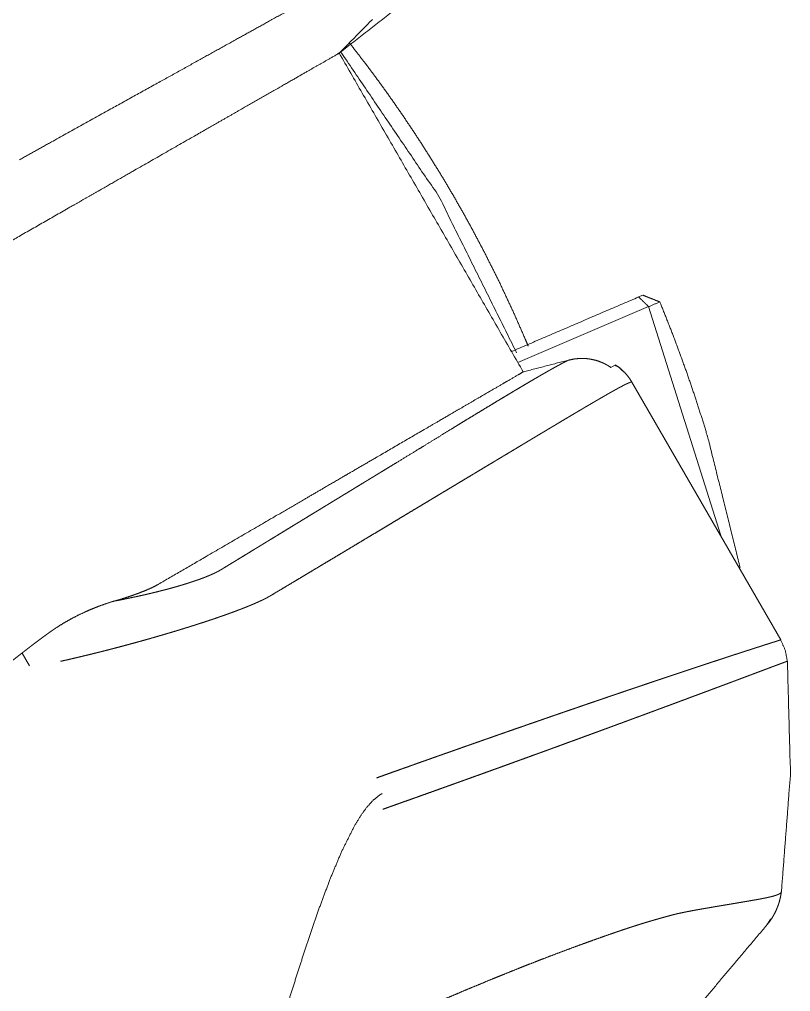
# Paper-space layout 'A3_1' of a CAD drawing. Header units: millimetres. Extents: x 0 to 420, y 0 to 297.
# Drawn here: x 199.53 to 206.76, y 266.05 to 275.17 of the extents above; entities that cross this region are included whole.
import ezdxf

# ---------------------------------------------------------------- set-up
doc = ezdxf.new("R2010")
doc.units = ezdxf.units.MM
doc.layers.add('170', color=7, linetype='Continuous', true_color=0xffffff)

psp = doc.layouts.new('A3_1')

# ---------------------------------------------------------------- linework, layer by layer
at = {"layer": '170', "color": 155, "linetype": 'Continuous', "lineweight": 13}
for p, q in [((205.3334, 272.5672), (205.373, 272.5839)), ((205.4271, 272.4775), (204.2012, 271.9516)), ((206.104, 270.3297), (205.4272, 272.4771)), ((204.1366, 272.0636), (204.1412, 272.0558)), ((204.1412, 272.0557), (204.1412, 272.0556)), ((205.073, 271.9068), (205.1149, 271.931)), ((206.6652, 269.3522), (205.2708, 271.7675)), ((199.5529, 269.2289), (199.6216, 269.1098))]:
    psp.add_line(p, q, dxfattribs=at)
for points, knots in [([(199.5282, 273.8537), (199.8296, 274.0214), (200.3694, 274.3215), (200.8342, 274.5795), (201.2332, 274.8008), (201.5738, 274.9896), (201.8629, 275.15), (202.2136, 275.345), (202.3995, 275.4489), (202.5518, 275.5347), (202.6744, 275.6045), (202.7256, 275.6341), (202.7707, 275.6604), (202.8099, 275.6837), (202.8437, 275.7042), (202.896, 275.7373), (202.93, 275.761), (202.9477, 275.7766), (202.9512, 275.7852)], [0, 0, 0.087696, 0.244725, 0.379894, 0.495877, 0.594886, 0.678947, 0.780975, 0.8351, 0.87955, 0.915418, 0.930459, 0.943728, 0.955336, 0.965374, 0.981114, 0.991641, 0.997639, 1, 1]), ([(202.6219, 274.9504), (202.7821, 274.7429), (202.8717, 274.6228), (202.9597, 274.5016), (203.0463, 274.3794), (203.1313, 274.2562), (203.2966, 274.0068), (203.4557, 273.7535), (203.533, 273.6254), (203.6087, 273.4962), (203.6829, 273.3661), (203.7555, 273.235), (203.8958, 272.9703), (204.0296, 272.7022), (204.1567, 272.4309), (204.277, 272.1569), (204.2982, 272.1067)], [0, 0, 0.0792, 0.124438, 0.169682, 0.214908, 0.260109, 0.350474, 0.440825, 0.486022, 0.531231, 0.576473, 0.621731, 0.712211, 0.802699, 0.893167, 0.983555, 1, 1]), ([(199.0903, 272.887), (199.5246, 273.1356), (200.014, 273.4157), (200.1941, 273.5188), (200.2809, 273.5685), (200.6078, 273.7555), (201.1688, 274.0767), (201.2912, 274.1467), (201.4068, 274.2129), (201.6185, 274.334), (201.9695, 274.5349), (202.1113, 274.6161), (202.2321, 274.6852), (202.4149, 274.7899), (202.5259, 274.8534)], [0, 0, 0.12643, 0.268862, 0.321293, 0.34657, 0.441696, 0.605005, 0.640617, 0.674267, 0.735891, 0.838062, 0.87933, 0.914491, 0.967702, 1, 1]), ([(204.1893, 272.0447), (203.4604, 273.5091), (202.5421, 274.8633)], [0, 0, 0.499925, 1, 1]), ([(205.4264, 272.4769), (205.4148, 272.4881), (205.3915, 272.5107), (205.3683, 272.5333), (205.3567, 272.5446), (205.3334, 272.5672)], [0, 0, 0.125001, 0.374999, 0.625001, 0.749998, 1, 1]), ([(205.5321, 272.5209), (205.4923, 272.5366), (205.4128, 272.5681), (205.373, 272.5839)], [0, 0, 0.249967, 0.749989, 1, 1]), ([(205.5323, 272.521), (205.657, 272.2062), (205.7738, 271.8886), (205.8292, 271.7287), (205.8826, 271.5681), (205.934, 271.4068), (205.9833, 271.2451), (206.2846, 270.031)], [0, 0, 0.12998, 0.259904, 0.324883, 0.389873, 0.454855, 0.519749, 1, 1]), ([(204.6813, 271.9763), (204.7317, 271.9864), (204.7825, 271.9911), (204.8081, 271.9914), (204.8338, 271.9903), (204.8594, 271.9879), (204.8849, 271.9841), (204.9346, 271.9725), (204.9829, 271.9557), (205.0066, 271.9452), (205.0296, 271.9335), (205.0519, 271.9205), (205.0736, 271.9065)], [0, 0, 0.125071, 0.249335, 0.311634, 0.374235, 0.437012, 0.499593, 0.623884, 0.74852, 0.811372, 0.87427, 0.937083, 1, 1]), ([(201.4248, 270.0141), (201.4416, 270.0243), (201.475, 270.0448), (201.4917, 270.0549), (201.5082, 270.065), (201.5412, 270.0852), (201.5576, 270.0952), (201.5903, 270.1151), (201.6065, 270.125), (201.6388, 270.1448), (201.6708, 270.1643), (201.7027, 270.1838), (201.7343, 270.2031), (201.75, 270.2127), (201.7813, 270.2318), (201.7968, 270.2413), (201.8278, 270.2602), (201.8585, 270.2789), (201.8738, 270.2883), (201.9041, 270.3068), (201.9343, 270.3252), (201.9643, 270.3435), (201.9792, 270.3526), (202.0088, 270.3707), (202.0382, 270.3887), (202.0528, 270.3976), (202.0819, 270.4154), (202.1108, 270.433), (202.1252, 270.4418), (202.1538, 270.4592), (202.168, 270.4679), (202.1962, 270.4851), (202.2103, 270.4937), (202.2382, 270.5108), (202.266, 270.5277), (202.2935, 270.5445), (202.3072, 270.5529), (202.3209, 270.5613), (202.348, 270.5778), (202.375, 270.5943), (202.4017, 270.6106), (202.415, 270.6187), (202.4283, 270.6268), (202.4415, 270.6348), (202.4677, 270.6509), (202.4808, 270.6588), (202.5068, 270.6747), (202.5197, 270.6826), (202.5453, 270.6982), (202.5581, 270.706), (202.5835, 270.7215), (202.5961, 270.7292), (202.6212, 270.7445), (202.6337, 270.7521), (202.6585, 270.7673), (202.6709, 270.7748), (202.6832, 270.7823), (202.7076, 270.7972), (202.7319, 270.812), (202.756, 270.8267), (202.7799, 270.8412), (202.7917, 270.8485), (202.8036, 270.8557), (202.8271, 270.87), (202.8504, 270.8842), (202.862, 270.8913), (202.8736, 270.8983), (202.8966, 270.9123), (202.908, 270.9193), (202.9194, 270.9262), (202.942, 270.94), (202.9644, 270.9537), (202.9867, 270.9672), (202.9978, 270.974), (203.0088, 270.9807), (203.0721, 271.0192), (203.1733, 271.081), (203.2701, 271.1401), (203.3168, 271.1687), (203.4071, 271.2241), (203.4931, 271.277), (203.575, 271.3274), (203.6108, 271.3495), (203.6318, 271.3624), (203.6766, 271.3898), (203.7268, 271.4204), (203.7818, 271.4539), (203.841, 271.4899), (203.8713, 271.5083), (203.9356, 271.5472), (203.9694, 271.5676), (204.021, 271.5988), (204.0393, 271.6099), (204.0753, 271.6315), (204.093, 271.6421), (204.1274, 271.6628), (204.1608, 271.6828), (204.1771, 271.6925), (204.209, 271.7115), (204.2398, 271.7298), (204.2697, 271.7475), (204.2842, 271.7561), (204.3126, 271.7728), (204.3264, 271.781), (204.34, 271.7889), (204.3664, 271.8044), (204.3792, 271.8118), (204.4042, 271.8264), (204.4163, 271.8334), (204.4399, 271.847), (204.4625, 271.8599), (204.4842, 271.8723), (204.4948, 271.8782), (204.5051, 271.884), (204.5151, 271.8897), (204.5249, 271.8952), (204.5346, 271.9005), (204.5531, 271.9108), (204.5621, 271.9157), (204.5708, 271.9204), (204.5793, 271.925), (204.5876, 271.9295), (204.5957, 271.9338), (204.6035, 271.938), (204.6186, 271.9459), (204.6258, 271.9496), (204.6328, 271.9532), (204.6396, 271.9566), (204.6462, 271.9599), (204.6525, 271.963), (204.6587, 271.966), (204.6646, 271.9689), (204.6703, 271.9716), (204.6758, 271.9741), (204.6812, 271.9766)], [0, 0, 0.00518, 0.01549, 0.020614, 0.02572, 0.035887, 0.040937, 0.050993, 0.055995, 0.065944, 0.075823, 0.085631, 0.09537, 0.100218, 0.109852, 0.114644, 0.124179, 0.133643, 0.138352, 0.147713, 0.157009, 0.166235, 0.17083, 0.179957, 0.189025, 0.193529, 0.202495, 0.211395, 0.215821, 0.224628, 0.229005, 0.23771, 0.242043, 0.250658, 0.259207, 0.267694, 0.271913, 0.276121, 0.284482, 0.292782, 0.301028, 0.305122, 0.309206, 0.313273, 0.321363, 0.325386, 0.333383, 0.337365, 0.345272, 0.349207, 0.357029, 0.360917, 0.368649, 0.372493, 0.380139, 0.383943, 0.387729, 0.39526, 0.40273, 0.410146, 0.417507, 0.421166, 0.424809, 0.432051, 0.439238, 0.442815, 0.446374, 0.453451, 0.456967, 0.460472, 0.467437, 0.474348, 0.481203, 0.484613, 0.488007, 0.507493, 0.538675, 0.568499, 0.58291, 0.610752, 0.637308, 0.662613, 0.67366, 0.680154, 0.693964, 0.709422, 0.726365, 0.744589, 0.753892, 0.773662, 0.784042, 0.799892, 0.805535, 0.816586, 0.821989, 0.832549, 0.842786, 0.847781, 0.857534, 0.866974, 0.8761, 0.880545, 0.889203, 0.893416, 0.897555, 0.905602, 0.90951, 0.917109, 0.920797, 0.927949, 0.934808, 0.941374, 0.944553, 0.947662, 0.950692, 0.953656, 0.956549, 0.962131, 0.964814, 0.967426, 0.969973, 0.972449, 0.974852, 0.977191, 0.981665, 0.9838, 0.985864, 0.987862, 0.989795, 0.991664, 0.993461, 0.995197, 0.996862, 0.998451, 1, 1]), ([(205.1862, 271.8708), (205.1463, 271.9118), (205.1114, 271.9257)], [0, 0, 0.603706, 1, 1]), ([(205.1148, 271.9309), (205.1608, 271.8974), (205.2023, 271.8588), (205.2213, 271.8376), (205.2392, 271.8152), (205.2556, 271.7918), (205.2707, 271.7674)], [0, 0, 0.249777, 0.498263, 0.623341, 0.748852, 0.874385, 1, 1]), ([(204.2512, 271.8651), (204.2045, 271.8379), (204.1021, 271.7782), (204.0589, 271.7531), (203.9585, 271.6946), (203.8383, 271.6246), (203.6583, 271.5198), (203.5767, 271.4723), (203.4434, 271.3947), (203.3472, 271.3387), (202.8997, 271.078), (202.6349, 270.9238), (202.5641, 270.8826), (202.4169, 270.7968), (202.1816, 270.6598), (201.84, 270.4609), (201.2628, 270.1248), (200.8304, 269.873)], [0, 0, 0.013652, 0.043587, 0.056197, 0.085552, 0.120704, 0.173304, 0.197172, 0.236131, 0.264246, 0.395089, 0.472491, 0.493186, 0.53623, 0.604995, 0.704861, 0.873594, 1, 1]), ([(205.2708, 271.7675), (205.2705, 271.7678), (205.2703, 271.768), (205.27, 271.7682), (205.2697, 271.7684), (205.2693, 271.7686), (205.2689, 271.7687), (205.2685, 271.7688), (205.268, 271.7689), (205.2675, 271.769), (205.2664, 271.7691), (205.2658, 271.7691), (205.2651, 271.769), (205.2644, 271.769), (205.2637, 271.7689), (205.2629, 271.7688), (205.2621, 271.7687), (205.2613, 271.7685), (205.2604, 271.7684), (205.2595, 271.7681), (205.2585, 271.7679), (205.2576, 271.7676), (205.2565, 271.7674), (205.2554, 271.767), (205.2543, 271.7667), (205.2532, 271.7663), (205.252, 271.7659), (205.2507, 271.7655), (205.2495, 271.7651), (205.2481, 271.7646), (205.2468, 271.7641), (205.2453, 271.7635), (205.2439, 271.763), (205.2424, 271.7624), (205.2409, 271.7618), (205.2393, 271.7611), (205.2376, 271.7604), (205.236, 271.7597), (205.2342, 271.759), (205.2325, 271.7582), (205.2307, 271.7574), (205.2288, 271.7565), (205.225, 271.7548), (205.2209, 271.7529), (205.2188, 271.7519), (205.2167, 271.7509), (205.2145, 271.7498), (205.2122, 271.7488), (205.2099, 271.7476), (205.2076, 271.7465), (205.2027, 271.7441), (205.1977, 271.7415), (205.1924, 271.7389), (205.1897, 271.7375), (205.187, 271.7361), (205.1842, 271.7346), (205.1813, 271.7331), (205.1784, 271.7316), (205.1754, 271.73), (205.1724, 271.7284), (205.1693, 271.7268), (205.1662, 271.7251), (205.1629, 271.7234), (205.1597, 271.7217), (205.1564, 271.7199), (205.153, 271.7181), (205.1496, 271.7162), (205.1461, 271.7144), (205.1425, 271.7124), (205.1389, 271.7105), (205.1353, 271.7084), (205.1315, 271.7064), (205.1278, 271.7043), (205.1239, 271.7022), (205.12, 271.7001), (205.112, 271.6956), (205.1079, 271.6933), (205.1037, 271.691), (205.0995, 271.6886), (205.0909, 271.6838), (205.0865, 271.6813), (205.082, 271.6788), (205.0775, 271.6762), (205.0682, 271.671), (205.0634, 271.6683), (205.0586, 271.6656), (205.0488, 271.66), (205.0387, 271.6542), (205.0335, 271.6512), (205.023, 271.6452), (205.0176, 271.6421), (205.0121, 271.639), (205.0066, 271.6358), (204.9954, 271.6293), (204.9896, 271.626), (204.9838, 271.6226), (204.9779, 271.6192), (204.972, 271.6157), (204.9598, 271.6087), (204.9536, 271.6051), (204.9474, 271.6014), (204.941, 271.5977), (204.9346, 271.594), (204.9215, 271.5863), (204.9081, 271.5784), (204.9012, 271.5745), (204.8873, 271.5663), (204.8731, 271.5579), (204.8658, 271.5537), (204.8585, 271.5493), (204.8511, 271.545), (204.836, 271.5361), (204.8283, 271.5315), (204.8126, 271.5223), (204.7967, 271.5129), (204.7885, 271.5081), (204.7803, 271.5032), (204.7636, 271.4933), (204.7551, 271.4883), (204.7465, 271.4832), (204.7291, 271.4728), (204.7202, 271.4676), (204.7112, 271.4622), (204.7021, 271.4568), (204.6837, 271.4459), (204.6743, 271.4403), (204.6649, 271.4347), (204.6457, 271.4233), (204.626, 271.4116), (204.606, 271.3996), (204.5856, 271.3874), (204.5647, 271.375), (204.5541, 271.3686), (204.5326, 271.3558), (204.5106, 271.3427), (204.4882, 271.3293), (204.4769, 271.3225), (204.4654, 271.3156), (204.4538, 271.3087), (204.4421, 271.3017), (204.4303, 271.2946), (204.4184, 271.2875), (204.3942, 271.273), (204.3819, 271.2657), (204.3695, 271.2582), (204.357, 271.2507), (204.3444, 271.2432), (204.3316, 271.2355), (204.3187, 271.2278), (204.3057, 271.22), (204.2794, 271.2042), (204.2525, 271.1881), (204.2389, 271.1799), (204.2113, 271.1634), (204.1832, 271.1465), (204.1689, 271.1379), (204.14, 271.1206), (204.1253, 271.1118), (204.1105, 271.1029), (204.0805, 271.0849), (204.05, 271.0665), (204.0345, 271.0572), (204.0031, 271.0384), (203.9872, 271.0288), (203.9711, 271.0192), (203.9386, 270.9996), (203.9054, 270.9797), (203.8717, 270.9594), (203.8373, 270.9388), (203.8024, 270.9178), (203.7847, 270.9072), (203.7487, 270.8856), (203.7122, 270.8636), (203.675, 270.8413), (203.6372, 270.8186), (203.5987, 270.7954), (203.5791, 270.7837), (203.5396, 270.76), (203.4994, 270.7358), (203.479, 270.7236), (203.4378, 270.6988), (203.3958, 270.6736), (203.3745, 270.6608), (203.3315, 270.6349), (203.2876, 270.6086), (203.2431, 270.5819), (203.1978, 270.5547), (203.1517, 270.527), (203.1049, 270.4989), (203.0572, 270.4703), (203.0088, 270.4412), (202.9595, 270.4117), (202.9095, 270.3816), (202.8586, 270.3511), (202.8068, 270.32), (202.7807, 270.3044), (202.7276, 270.2725), (202.6737, 270.2402), (202.6464, 270.2238), (202.5912, 270.1907), (202.5632, 270.174), (202.5066, 270.14), (202.449, 270.1055), (202.3905, 270.0705), (202.331, 270.0349), (202.2706, 269.9986), (202.2092, 269.9618), (202.1467, 269.9245), (202.1151, 269.9055), (202.0511, 269.8672), (201.9861, 269.8283), (201.92, 269.7888), (201.8866, 269.7688)], [0, 0, 0.000093, 0.000179, 0.000272, 0.000369, 0.000472, 0.000578, 0.000693, 0.000817, 0.000944, 0.001229, 0.001386, 0.001555, 0.001728, 0.001913, 0.00211, 0.002312, 0.002531, 0.002756, 0.002998, 0.003248, 0.003508, 0.003781, 0.004065, 0.004363, 0.004672, 0.004993, 0.005325, 0.005671, 0.006028, 0.006399, 0.006786, 0.007181, 0.007588, 0.008013, 0.008446, 0.008896, 0.009358, 0.009838, 0.010327, 0.010833, 0.011351, 0.012425, 0.013561, 0.014153, 0.014753, 0.015378, 0.016008, 0.016656, 0.017324, 0.018696, 0.020132, 0.021629, 0.022402, 0.02319, 0.023993, 0.024816, 0.025653, 0.026508, 0.02738, 0.028267, 0.029172, 0.030093, 0.031034, 0.031988, 0.032962, 0.033954, 0.034962, 0.035988, 0.037034, 0.038095, 0.039174, 0.04027, 0.041392, 0.042521, 0.044852, 0.046042, 0.047254, 0.048482, 0.050999, 0.052289, 0.053597, 0.054919, 0.057637, 0.059026, 0.060428, 0.063307, 0.066268, 0.067781, 0.070865, 0.072439, 0.07404, 0.075655, 0.078961, 0.080646, 0.082349, 0.084084, 0.085833, 0.089408, 0.091233, 0.093074, 0.094942, 0.096835, 0.100693, 0.104645, 0.106658, 0.110759, 0.114959, 0.117093, 0.119262, 0.121446, 0.125902, 0.128174, 0.132786, 0.137505, 0.139903, 0.142335, 0.147275, 0.149784, 0.152322, 0.157484, 0.160107, 0.162762, 0.165441, 0.170889, 0.173662, 0.176456, 0.182145, 0.187951, 0.193882, 0.199937, 0.206115, 0.209254, 0.215627, 0.222126, 0.228758, 0.232119, 0.23552, 0.238954, 0.242421, 0.245915, 0.249451, 0.256623, 0.260259, 0.263936, 0.267641, 0.271386, 0.275164, 0.278983, 0.282829, 0.290642, 0.298602, 0.302639, 0.310828, 0.319166, 0.323395, 0.33197, 0.336316, 0.340703, 0.349596, 0.358656, 0.363253, 0.372563, 0.37728, 0.382046, 0.391696, 0.401527, 0.411533, 0.42172, 0.43209, 0.437341, 0.44799, 0.458828, 0.469857, 0.481082, 0.492502, 0.498293, 0.510015, 0.52194, 0.527976, 0.540219, 0.552667, 0.558974, 0.571745, 0.584733, 0.597946, 0.611384, 0.625045, 0.638933, 0.653061, 0.66742, 0.682024, 0.696866, 0.711953, 0.727293, 0.735049, 0.750773, 0.766753, 0.774847, 0.791223, 0.799507, 0.816293, 0.83335, 0.850692, 0.868315, 0.886227, 0.904431, 0.922935, 0.932303, 0.951259, 0.970521, 0.990111, 1, 1]), ([(200.4185, 269.7159), (200.4288, 269.7179), (200.4391, 269.7199), (200.4596, 269.7239), (200.4799, 269.7279), (200.49, 269.7299), (200.5101, 269.734), (200.5201, 269.736), (200.53, 269.738), (200.5399, 269.7401), (200.5498, 269.7421), (200.5694, 269.7462), (200.5888, 269.7503), (200.6081, 269.7544), (200.6177, 269.7565), (200.6272, 269.7585), (200.6462, 269.7627), (200.6556, 269.7648), (200.6743, 269.7689), (200.6836, 269.771), (200.6929, 269.7731), (200.7021, 269.7752), (200.7204, 269.7794), (200.7295, 269.7816), (200.7385, 269.7837), (200.7475, 269.7858), (200.7565, 269.7879), (200.7655, 269.79), (200.7744, 269.7922), (200.7832, 269.7943), (200.792, 269.7964), (200.8008, 269.7986), (200.8095, 269.8007), (200.8269, 269.805), (200.8355, 269.8072), (200.8441, 269.8093), (200.8526, 269.8115), (200.8611, 269.8137), (200.8779, 269.818), (200.8863, 269.8202), (200.8946, 269.8224), (200.9029, 269.8245), (200.9112, 269.8267), (200.9194, 269.8289), (200.9275, 269.8311), (200.9357, 269.8333), (200.9438, 269.8355), (200.9518, 269.8377), (200.9598, 269.8399), (200.9677, 269.8421), (200.9757, 269.8443), (200.9835, 269.8465), (200.9914, 269.8488), (200.9992, 269.851), (201.0069, 269.8532), (201.0147, 269.8555), (201.0223, 269.8577), (201.0376, 269.8622), (201.0451, 269.8644), (201.0605, 269.869), (201.0758, 269.8737), (201.0907, 269.8783), (201.1054, 269.8829), (201.1198, 269.8875), (201.134, 269.8921), (201.1479, 269.8966), (201.1615, 269.9012), (201.1749, 269.9057), (201.1881, 269.9103), (201.2009, 269.9148), (201.2135, 269.9193), (201.2259, 269.9237), (201.238, 269.9282), (201.2498, 269.9327), (201.2614, 269.9371), (201.2727, 269.9415), (201.2837, 269.946), (201.2945, 269.9504), (201.305, 269.9547), (201.3153, 269.9591), (201.3253, 269.9634), (201.335, 269.9678), (201.3445, 269.9721), (201.3537, 269.9763), (201.3626, 269.9806), (201.3713, 269.9849), (201.3798, 269.9891), (201.3879, 269.9933), (201.3958, 269.9975), (201.4035, 270.0017), (201.4108, 270.0058), (201.4179, 270.01), (201.4248, 270.0141)], [0, 0, 0.009992, 0.019949, 0.039766, 0.05941, 0.069198, 0.088638, 0.09831, 0.107924, 0.117524, 0.12708, 0.146086, 0.164943, 0.183665, 0.19298, 0.202237, 0.220661, 0.229826, 0.248024, 0.257075, 0.266092, 0.275066, 0.292909, 0.301773, 0.310599, 0.319391, 0.32814, 0.336875, 0.345553, 0.354196, 0.362817, 0.37138, 0.379928, 0.396892, 0.405307, 0.413708, 0.422067, 0.430391, 0.446908, 0.455119, 0.463297, 0.471432, 0.479534, 0.487598, 0.495624, 0.503613, 0.511568, 0.519481, 0.52736, 0.535202, 0.543007, 0.550773, 0.558507, 0.566198, 0.573875, 0.581496, 0.589079, 0.604151, 0.611627, 0.626932, 0.64203, 0.656859, 0.671502, 0.685857, 0.700008, 0.713909, 0.727562, 0.740992, 0.754174, 0.767128, 0.779841, 0.792307, 0.804545, 0.816544, 0.828316, 0.839843, 0.851126, 0.86219, 0.872986, 0.883582, 0.893918, 0.904056, 0.913928, 0.923578, 0.932979, 0.942177, 0.951111, 0.959836, 0.968326, 0.976599, 0.984622, 0.992397, 1, 1]), ([(200.8304, 269.873), (200.7966, 269.8545), (200.7576, 269.8357), (200.7135, 269.8165), (200.6644, 269.7969), (200.6379, 269.7869), (200.6101, 269.7769), (200.5811, 269.7668), (200.5508, 269.7566), (200.4869, 269.7362), (200.4186, 269.7158)], [0, 0, 0.087198, 0.185195, 0.29407, 0.413916, 0.47792, 0.544757, 0.614391, 0.686773, 0.838683, 1, 1]), ([(199.8699, 269.4639), (199.9404, 269.5085), (200.011, 269.5485), (200.0812, 269.5846), (200.1509, 269.6172), (200.1855, 269.6324), (200.2199, 269.6468), (200.254, 269.6604), (200.2877, 269.6733), (200.3538, 269.6966), (200.4182, 269.7169)], [0, 0, 0.137695, 0.271542, 0.401862, 0.528904, 0.591224, 0.652721, 0.713341, 0.772875, 0.888596, 1, 1]), ([(201.8866, 269.7688), (201.8829, 269.7666), (201.8791, 269.7644), (201.8752, 269.7622), (201.8713, 269.76), (201.8673, 269.7577), (201.8591, 269.7532), (201.8549, 269.7509), (201.8506, 269.7486), (201.8463, 269.7464), (201.8419, 269.744), (201.8374, 269.7417), (201.8328, 269.7394), (201.8234, 269.7347), (201.8187, 269.7323), (201.8138, 269.7299), (201.8089, 269.7275), (201.8039, 269.7251), (201.7988, 269.7227), (201.7936, 269.7202), (201.7884, 269.7178), (201.7831, 269.7153), (201.7723, 269.7103), (201.7668, 269.7078), (201.7556, 269.7028), (201.744, 269.6977), (201.7381, 269.6951), (201.7322, 269.6925), (201.7201, 269.6873), (201.7076, 269.682), (201.6949, 269.6767), (201.6885, 269.674), (201.6819, 269.6713), (201.6753, 269.6686), (201.6686, 269.6659), (201.6618, 269.6632), (201.6481, 269.6576), (201.6341, 269.6521), (201.6269, 269.6493), (201.6197, 269.6465), (201.6125, 269.6436), (201.6051, 269.6408), (201.5977, 269.6379), (201.5902, 269.635), (201.5826, 269.6322), (201.5673, 269.6264), (201.5595, 269.6234), (201.5516, 269.6205), (201.5437, 269.6175), (201.5357, 269.6146), (201.5194, 269.6086), (201.5029, 269.6026), (201.4945, 269.5996), (201.4776, 269.5935), (201.469, 269.5904), (201.4516, 269.5842), (201.4339, 269.578), (201.4249, 269.5749), (201.4159, 269.5717), (201.4068, 269.5686), (201.3977, 269.5654), (201.3884, 269.5622), (201.3791, 269.559), (201.3603, 269.5526), (201.3412, 269.5461), (201.3315, 269.5429), (201.3218, 269.5396), (201.3021, 269.533), (201.2921, 269.5297), (201.2821, 269.5264), (201.2619, 269.5197), (201.2517, 269.5164), (201.2414, 269.513), (201.231, 269.5097), (201.2206, 269.5063), (201.2101, 269.5029), (201.1995, 269.4995), (201.1889, 269.4961), (201.1782, 269.4927), (201.1566, 269.4858), (201.1457, 269.4824), (201.1347, 269.4789), (201.1125, 269.4719), (201.1014, 269.4684), (201.0788, 269.4614), (201.0675, 269.4579), (201.056, 269.4544), (201.0329, 269.4473), (201.0213, 269.4438), (201.0096, 269.4402), (200.986, 269.4331), (200.9742, 269.4295), (200.9622, 269.4259), (200.9381, 269.4187), (200.926, 269.4151), (200.9138, 269.4115), (200.8892, 269.4042), (200.8768, 269.4006), (200.8519, 269.3933), (200.8393, 269.3896), (200.814, 269.3823), (200.7885, 269.3749), (200.7627, 269.3675), (200.7367, 269.3602), (200.7236, 269.3565), (200.7105, 269.3528), (200.684, 269.3453), (200.6573, 269.3379), (200.6439, 269.3342), (200.6169, 269.3268), (200.5897, 269.3193), (200.576, 269.3156), (200.5623, 269.3119), (200.5485, 269.3081), (200.5208, 269.3007), (200.5069, 269.297), (200.4788, 269.2895), (200.4506, 269.2821), (200.4222, 269.2746), (200.3936, 269.2672), (200.3792, 269.2634), (200.3504, 269.256), (200.3359, 269.2523), (200.3067, 269.2449), (200.2921, 269.2412), (200.2774, 269.2375), (200.248, 269.2302), (200.2332, 269.2265), (200.2035, 269.2192), (200.1736, 269.2119), (200.1436, 269.2046), (200.1134, 269.1974), (200.0831, 269.1902), (200.0679, 269.1866), (200.0374, 269.1794), (200.0068, 269.1723), (199.9761, 269.1652), (199.9606, 269.1617), (199.9297, 269.1547), (199.9142, 269.1513)], [0, 0, 0.002085, 0.004187, 0.006337, 0.008505, 0.010725, 0.015237, 0.01755, 0.019889, 0.02226, 0.024671, 0.027121, 0.029598, 0.034651, 0.037231, 0.039846, 0.042489, 0.045171, 0.04789, 0.05064, 0.05343, 0.056252, 0.061995, 0.064912, 0.070866, 0.076965, 0.080058, 0.083191, 0.089571, 0.096086, 0.102739, 0.106121, 0.109531, 0.112982, 0.116474, 0.119993, 0.127145, 0.134434, 0.138135, 0.141864, 0.145634, 0.149444, 0.153283, 0.157162, 0.16107, 0.168997, 0.173018, 0.177067, 0.181156, 0.185274, 0.193632, 0.202118, 0.206428, 0.215125, 0.219532, 0.22844, 0.237495, 0.242075, 0.246684, 0.251339, 0.25602, 0.260738, 0.265485, 0.275092, 0.284838, 0.289768, 0.294716, 0.30473, 0.309799, 0.314887, 0.325175, 0.330373, 0.33559, 0.340858, 0.346144, 0.351482, 0.356831, 0.362228, 0.367654, 0.3786, 0.384127, 0.389673, 0.400888, 0.406544, 0.417937, 0.423682, 0.429466, 0.441118, 0.44698, 0.452887, 0.464784, 0.47077, 0.476801, 0.488938, 0.495052, 0.501193, 0.513566, 0.519797, 0.532348, 0.538668, 0.551387, 0.564221, 0.577166, 0.590217, 0.596773, 0.603376, 0.616634, 0.630008, 0.636729, 0.65025, 0.663866, 0.670723, 0.677591, 0.684486, 0.698346, 0.705309, 0.719313, 0.733402, 0.747587, 0.76185, 0.769025, 0.78341, 0.790631, 0.80514, 0.812438, 0.819733, 0.834392, 0.841765, 0.856538, 0.871374, 0.886285, 0.901259, 0.916299, 0.923835, 0.938965, 0.954139, 0.969377, 0.977023, 0.992329, 1, 1]), ([(199.3547, 269.072), (199.3633, 269.0789), (199.3719, 269.0859), (199.3805, 269.0927), (199.389, 269.0996), (199.3974, 269.1063), (199.4059, 269.113), (199.4142, 269.1196), (199.4225, 269.1263), (199.439, 269.1393), (199.4552, 269.1522), (199.4711, 269.1648), (199.479, 269.171), (199.4947, 269.1833), (199.5101, 269.1954), (199.5253, 269.2073), (199.5402, 269.219), (199.5549, 269.2305), (199.5622, 269.2362), (199.5766, 269.2474), (199.5908, 269.2583), (199.6047, 269.2691), (199.6115, 269.2744), (199.6184, 269.2796), (199.6251, 269.2848), (199.6318, 269.2899), (199.645, 269.3001), (199.658, 269.3099), (199.6708, 269.3196), (199.6833, 269.3291), (199.6895, 269.3337), (199.6956, 269.3384), (199.7077, 269.3474), (199.7136, 269.3518), (199.7253, 269.3606), (199.7311, 269.3649), (199.7368, 269.3691), (199.748, 269.3774), (199.7591, 269.3855), (199.7699, 269.3934), (199.7805, 269.4011), (199.7857, 269.4049), (199.7908, 269.4086), (199.7959, 269.4123), (199.806, 269.4194), (199.8158, 269.4264), (199.8205, 269.4298), (199.83, 269.4364), (199.8347, 269.4397), (199.8392, 269.4429), (199.8438, 269.446), (199.8483, 269.4491), (199.8571, 269.4551), (199.8614, 269.4581), (199.8657, 269.461), (199.8699, 269.4639)], [0, 0, 0.017102, 0.034223, 0.0511, 0.067998, 0.08465, 0.101323, 0.117752, 0.134175, 0.166579, 0.198529, 0.229985, 0.245486, 0.276245, 0.306506, 0.336318, 0.365631, 0.394497, 0.408783, 0.436906, 0.464531, 0.491709, 0.505048, 0.518368, 0.531458, 0.544529, 0.570262, 0.595458, 0.620201, 0.644451, 0.656353, 0.668229, 0.691535, 0.702938, 0.725503, 0.736658, 0.747589, 0.76921, 0.790358, 0.811009, 0.831214, 0.841182, 0.850946, 0.860692, 0.879731, 0.89828, 0.907324, 0.925198, 0.934001, 0.942601, 0.951182, 0.959559, 0.976048, 0.984203, 0.992111, 1, 1]), ([(202.8747, 268.0573), (202.9121, 268.0706), (202.9492, 268.0839), (202.9861, 268.097), (203.0228, 268.1102), (203.0593, 268.1232), (203.0955, 268.1361), (203.1316, 268.1489), (203.1675, 268.1617), (203.2031, 268.1743), (203.2209, 268.1806), (203.2386, 268.1869), (203.2738, 268.1994), (203.3088, 268.2118), (203.3263, 268.218), (203.3436, 268.2242), (203.361, 268.2303), (203.3955, 268.2426), (203.4298, 268.2547), (203.4468, 268.2607), (203.4808, 268.2727), (203.4977, 268.2787), (203.5146, 268.2847), (203.5482, 268.2965), (203.5649, 268.3024), (203.5982, 268.3142), (203.6148, 268.32), (203.6313, 268.3258), (203.6477, 268.3316), (203.6641, 268.3374), (203.6805, 268.3432), (203.7131, 268.3546), (203.7293, 268.3603), (203.7454, 268.366), (203.7776, 268.3773), (203.8095, 268.3885), (203.8413, 268.3997), (203.8571, 268.4052), (203.8886, 268.4162), (203.9043, 268.4217), (203.9199, 268.4272), (203.9354, 268.4327), (203.9664, 268.4435), (203.9818, 268.4489), (204.0125, 268.4596), (204.0277, 268.4649), (204.043, 268.4703), (204.0732, 268.4808), (204.1033, 268.4914), (204.1332, 268.5018), (204.1629, 268.5121), (204.1924, 268.5224), (204.2071, 268.5275), (204.2363, 268.5377), (204.2508, 268.5427), (204.2798, 268.5528), (204.2941, 268.5578), (204.3228, 268.5678), (204.3512, 268.5776), (204.3795, 268.5874), (204.3935, 268.5923), (204.4215, 268.602), (204.4492, 268.6116), (204.463, 268.6164), (204.4905, 268.6259), (204.5042, 268.6306), (204.5314, 268.64), (204.5584, 268.6493), (204.5718, 268.654), (204.5852, 268.6586), (204.5985, 268.6632), (204.6118, 268.6678), (204.6382, 268.6769), (204.6645, 268.686), (204.6905, 268.6949), (204.7035, 268.6994), (204.7293, 268.7082), (204.7548, 268.717), (204.7676, 268.7214), (204.7929, 268.7301), (204.8054, 268.7344), (204.818, 268.7387), (204.8304, 268.743), (204.8553, 268.7515), (204.8799, 268.7599), (204.9044, 268.7683), (204.9165, 268.7725), (204.9286, 268.7766), (204.9407, 268.7807), (204.9527, 268.7848), (204.9766, 268.793), (204.9885, 268.797), (205.0003, 268.8011), (205.0121, 268.8051), (205.0239, 268.8091), (205.0472, 268.8171), (205.0588, 268.821), (205.0704, 268.825), (205.0819, 268.8289), (205.0933, 268.8328), (205.1161, 268.8405), (205.1275, 268.8444), (205.1388, 268.8482), (205.1612, 268.8558), (205.1835, 268.8634), (205.1945, 268.8672), (205.2055, 268.8709), (205.2274, 268.8783), (205.2383, 268.882), (205.2599, 268.8893), (205.2706, 268.8929), (205.2813, 268.8966), (205.3026, 268.9037), (205.3237, 268.9109), (205.3342, 268.9144), (205.3446, 268.9179), (205.355, 268.9214), (205.3756, 268.9284), (205.3859, 268.9319), (205.4062, 268.9387), (205.4164, 268.9421), (205.4264, 268.9455), (205.4365, 268.9489), (205.4564, 268.9556), (205.4762, 268.9623), (205.486, 268.9656), (205.4957, 268.9688), (205.5055, 268.9721), (205.5152, 268.9754), (205.5248, 268.9786), (205.5439, 268.985), (205.5535, 268.9882), (205.5629, 268.9914), (205.5817, 268.9977), (205.5911, 269.0008), (205.6004, 269.0039), (205.6188, 269.0101), (205.628, 269.0132), (205.6371, 269.0162), (205.6462, 269.0193), (205.6552, 269.0223), (205.6642, 269.0253), (205.6821, 269.0313), (205.691, 269.0342), (205.7086, 269.0401), (205.7173, 269.043), (205.726, 269.046), (205.7347, 269.0488), (205.7519, 269.0546), (205.7689, 269.0602), (205.7858, 269.0658), (205.7941, 269.0686), (205.8107, 269.0741), (205.8189, 269.0769), (205.8272, 269.0796), (205.8353, 269.0823), (205.8434, 269.085), (205.8515, 269.0877), (205.8595, 269.0904), (205.8675, 269.093), (205.8754, 269.0956), (205.8912, 269.1009), (205.899, 269.1035), (205.9145, 269.1086), (205.9222, 269.1111), (205.9375, 269.1162), (205.9525, 269.1212), (205.9675, 269.1261), (205.9749, 269.1286), (205.9895, 269.1334), (206.0041, 269.1382), (206.0184, 269.1429), (206.0255, 269.1453), (206.0326, 269.1476), (206.0466, 269.1522), (206.0604, 269.1568), (206.0673, 269.159), (206.0741, 269.1613), (206.0876, 269.1657), (206.0943, 269.1679), (206.1076, 269.1723), (206.1141, 269.1744), (206.1272, 269.1787), (206.1336, 269.1808), (206.14, 269.1829), (206.1464, 269.185), (206.1527, 269.1871), (206.159, 269.1892), (206.1652, 269.1912), (206.1715, 269.1932), (206.1776, 269.1953), (206.1837, 269.1972), (206.1898, 269.1992), (206.1959, 269.2012), (206.2019, 269.2032), (206.2078, 269.2051), (206.2196, 269.209), (206.2313, 269.2128), (206.2427, 269.2165), (206.2484, 269.2184), (206.2541, 269.2202), (206.2597, 269.222), (206.2652, 269.2238), (206.2707, 269.2256), (206.2762, 269.2274), (206.2816, 269.2292), (206.2924, 269.2327), (206.2977, 269.2344), (206.303, 269.2361), (206.3082, 269.2378), (206.3134, 269.2395), (206.3186, 269.2412), (206.3237, 269.2428), (206.3288, 269.2445), (206.3388, 269.2477), (206.3438, 269.2493), (206.3487, 269.2509), (206.3536, 269.2525), (206.3584, 269.2541), (206.3632, 269.2556), (206.368, 269.2572), (206.3727, 269.2587), (206.3774, 269.2602), (206.382, 269.2617), (206.3866, 269.2632), (206.3912, 269.2647), (206.3957, 269.2661), (206.4002, 269.2676), (206.4047, 269.269), (206.4135, 269.2718), (206.4178, 269.2732), (206.4221, 269.2746), (206.4263, 269.276), (206.4305, 269.2773), (206.4347, 269.2787), (206.4389, 269.28), (206.443, 269.2813), (206.447, 269.2826), (206.455, 269.2852), (206.459, 269.2865), (206.4629, 269.2877), (206.4667, 269.289), (206.4706, 269.2902), (206.4744, 269.2914), (206.4781, 269.2926), (206.4818, 269.2938), (206.4855, 269.295), (206.4891, 269.2961), (206.4927, 269.2973), (206.4963, 269.2984), (206.4998, 269.2996), (206.5068, 269.3018), (206.5102, 269.3029), (206.5135, 269.304), (206.5169, 269.305), (206.5202, 269.3061), (206.5234, 269.3071), (206.5266, 269.3081), (206.5298, 269.3092), (206.533, 269.3102), (206.5361, 269.3112), (206.5391, 269.3121), (206.5422, 269.3131), (206.5481, 269.315), (206.551, 269.3159), (206.5539, 269.3168), (206.5567, 269.3177), (206.5596, 269.3186), (206.5623, 269.3195), (206.565, 269.3204), (206.5677, 269.3212), (206.573, 269.3229), (206.5756, 269.3237), (206.5781, 269.3245), (206.5806, 269.3253), (206.5831, 269.3261), (206.5855, 269.3269), (206.5879, 269.3276), (206.5902, 269.3284), (206.5926, 269.3291), (206.5948, 269.3298), (206.5971, 269.3305), (206.5993, 269.3312), (206.6015, 269.3319), (206.6036, 269.3326), (206.6057, 269.3333), (206.6077, 269.3339), (206.6098, 269.3346), (206.6137, 269.3358), (206.6156, 269.3364), (206.6193, 269.3376), (206.6211, 269.3382), (206.6246, 269.3392), (206.6263, 269.3398), (206.6279, 269.3403), (206.6295, 269.3408), (206.6327, 269.3418), (206.6342, 269.3423), (206.6356, 269.3427), (206.6385, 269.3436), (206.6398, 269.3441), (206.6412, 269.3445), (206.6425, 269.3449), (206.6437, 269.3453), (206.6449, 269.3457), (206.6461, 269.346), (206.6473, 269.3464), (206.6484, 269.3468), (206.6494, 269.3471), (206.6505, 269.3474), (206.6515, 269.3477), (206.6525, 269.3481), (206.6534, 269.3483), (206.6543, 269.3486), (206.6552, 269.3489), (206.656, 269.3492), (206.6568, 269.3494), (206.6575, 269.3497), (206.6582, 269.3499), (206.6589, 269.3501), (206.6596, 269.3503), (206.6602, 269.3505), (206.6608, 269.3507), (206.6613, 269.3509), (206.6618, 269.3511), (206.6623, 269.3512), (206.6627, 269.3513), (206.6631, 269.3515), (206.6635, 269.3516), (206.6638, 269.3517), (206.6641, 269.3518), (206.6644, 269.3519), (206.6646, 269.352), (206.6648, 269.352), (206.665, 269.3521), (206.6651, 269.3521), (206.6652, 269.3522), (206.6652, 269.3522)], [0, 0, 0.009901, 0.019736, 0.029521, 0.039247, 0.048915, 0.058529, 0.068086, 0.077588, 0.087033, 0.091734, 0.096419, 0.105755, 0.11503, 0.119652, 0.12425, 0.128844, 0.13798, 0.147066, 0.151582, 0.160584, 0.165063, 0.169528, 0.178419, 0.182847, 0.191657, 0.196039, 0.200406, 0.204765, 0.209109, 0.213436, 0.222053, 0.226345, 0.230618, 0.239128, 0.247584, 0.255988, 0.260173, 0.268494, 0.27264, 0.276767, 0.280879, 0.289075, 0.293147, 0.301259, 0.305298, 0.309323, 0.317329, 0.325283, 0.33319, 0.341038, 0.34884, 0.352721, 0.36044, 0.364282, 0.371926, 0.375728, 0.383293, 0.390808, 0.398276, 0.401988, 0.409373, 0.416707, 0.420356, 0.427617, 0.431225, 0.438406, 0.44554, 0.449085, 0.452621, 0.456143, 0.459646, 0.466627, 0.47356, 0.480435, 0.483852, 0.490657, 0.497406, 0.500766, 0.507445, 0.510761, 0.514067, 0.517363, 0.523914, 0.530421, 0.536872, 0.54008, 0.543275, 0.546461, 0.549628, 0.555932, 0.559067, 0.562187, 0.565299, 0.568396, 0.574551, 0.577614, 0.580662, 0.583697, 0.586718, 0.592729, 0.595717, 0.598692, 0.604606, 0.610474, 0.61339, 0.616293, 0.622058, 0.624928, 0.630628, 0.633454, 0.636277, 0.641876, 0.647432, 0.650193, 0.652945, 0.655678, 0.661113, 0.663814, 0.669184, 0.671851, 0.674504, 0.677144, 0.682398, 0.687602, 0.690184, 0.692757, 0.695322, 0.697869, 0.70041, 0.705451, 0.707955, 0.710447, 0.7154, 0.71786, 0.720303, 0.725168, 0.727579, 0.729985, 0.732372, 0.734751, 0.737122, 0.741823, 0.744157, 0.748793, 0.751093, 0.753384, 0.755662, 0.760187, 0.764665, 0.769097, 0.7713, 0.775666, 0.777832, 0.779989, 0.782133, 0.784269, 0.78639, 0.788499, 0.790599, 0.792691, 0.796834, 0.798888, 0.802966, 0.804988, 0.809001, 0.812967, 0.816892, 0.818837, 0.822696, 0.82651, 0.830281, 0.832149, 0.834003, 0.837686, 0.841326, 0.843129, 0.844923, 0.84847, 0.850229, 0.853717, 0.855443, 0.858865, 0.860559, 0.862243, 0.863915, 0.865576, 0.867228, 0.868868, 0.870501, 0.87212, 0.873726, 0.875323, 0.876913, 0.878487, 0.880051, 0.883151, 0.886206, 0.889218, 0.890711, 0.892193, 0.893663, 0.895122, 0.896566, 0.898004, 0.899432, 0.902258, 0.903653, 0.905035, 0.906414, 0.907775, 0.909131, 0.910473, 0.911806, 0.914437, 0.915739, 0.91703, 0.918315, 0.919583, 0.920843, 0.92209, 0.923332, 0.924562, 0.925778, 0.926987, 0.928185, 0.929373, 0.930549, 0.931715, 0.934019, 0.935156, 0.936279, 0.937395, 0.938502, 0.939597, 0.940682, 0.941759, 0.942821, 0.94492, 0.945954, 0.946979, 0.947993, 0.948999, 0.949992, 0.950977, 0.951948, 0.952913, 0.953866, 0.954809, 0.955746, 0.956668, 0.958482, 0.959377, 0.96026, 0.961131, 0.961998, 0.962849, 0.963693, 0.964527, 0.965351, 0.966164, 0.966965, 0.967761, 0.969315, 0.970079, 0.970838, 0.971579, 0.972316, 0.973036, 0.973751, 0.974454, 0.975835, 0.976512, 0.977178, 0.977832, 0.978477, 0.97911, 0.979738, 0.980355, 0.980962, 0.981558, 0.982147, 0.982722, 0.98329, 0.983848, 0.984394, 0.984935, 0.985465, 0.986493, 0.986991, 0.98796, 0.988432, 0.989346, 0.98979, 0.990222, 0.990645, 0.991461, 0.991857, 0.992241, 0.992982, 0.993339, 0.99369, 0.994026, 0.994356, 0.994676, 0.994984, 0.995283, 0.995575, 0.995856, 0.996127, 0.996391, 0.996646, 0.996889, 0.997122, 0.997349, 0.997566, 0.997772, 0.997968, 0.998157, 0.998336, 0.998509, 0.998666, 0.998818, 0.99896, 0.999095, 0.999219, 0.999334, 0.999436, 0.999534, 0.999623, 0.999703, 0.999775, 0.999835, 0.999884, 0.999928, 0.999961, 0.999984, 1, 1]), ([(206.6652, 269.3522), (206.7075, 269.2557), (206.7279, 269.1524)], [0, 0, 0.500025, 1, 1]), ([(206.7279, 269.1524), (206.7277, 269.1523), (206.7276, 269.1523), (206.7274, 269.1522), (206.727, 269.1521), (206.7262, 269.1518), (206.7257, 269.1517), (206.7251, 269.1515), (206.7245, 269.1512), (206.7238, 269.151), (206.723, 269.1507), (206.7221, 269.1504), (206.7212, 269.15), (206.7201, 269.1497), (206.7191, 269.1493), (206.7179, 269.1489), (206.7167, 269.1484), (206.7154, 269.1479), (206.7141, 269.1474), (206.7126, 269.1469), (206.7111, 269.1464), (206.7096, 269.1458), (206.7079, 269.1452), (206.7062, 269.1445), (206.7044, 269.1439), (206.7026, 269.1432), (206.7006, 269.1425), (206.6966, 269.141), (206.6944, 269.1401), (206.6899, 269.1385), (206.6876, 269.1376), (206.6851, 269.1367), (206.6801, 269.1348), (206.6774, 269.1338), (206.6747, 269.1328), (206.669, 269.1307), (206.6661, 269.1296), (206.6631, 269.1285), (206.6569, 269.1261), (206.6537, 269.1249), (206.6504, 269.1237), (206.6436, 269.1212), (206.6365, 269.1185), (206.6328, 269.1171), (206.6291, 269.1157), (206.6214, 269.1128), (206.6175, 269.1114), (206.6135, 269.1099), (206.6094, 269.1083), (206.6052, 269.1068), (206.5967, 269.1036), (206.5923, 269.1019), (206.5879, 269.1003), (206.5833, 269.0986), (206.5787, 269.0968), (206.5693, 269.0933), (206.5645, 269.0915), (206.5596, 269.0897), (206.5496, 269.0859), (206.5445, 269.084), (206.5393, 269.082), (206.5341, 269.0801), (206.5288, 269.0781), (206.5179, 269.074), (206.5124, 269.0719), (206.5011, 269.0677), (206.4953, 269.0655), (206.4835, 269.0611), (206.4776, 269.0588), (206.4654, 269.0543), (206.4592, 269.0519), (206.4529, 269.0496), (206.4401, 269.0448), (206.4336, 269.0424), (206.4271, 269.0399), (206.4204, 269.0374), (206.4137, 269.0349), (206.4069, 269.0323), (206.3931, 269.0271), (206.3861, 269.0245), (206.379, 269.0219), (206.3719, 269.0192), (206.3647, 269.0165), (206.3574, 269.0137), (206.3425, 269.0082), (206.335, 269.0053), (206.3274, 269.0025), (206.3197, 268.9996), (206.312, 268.9967), (206.3042, 268.9938), (206.2963, 268.9908), (206.2883, 268.9878), (206.2721, 268.9818), (206.264, 268.9787), (206.2474, 268.9725), (206.2389, 268.9693), (206.2305, 268.9662), (206.2219, 268.963), (206.2133, 268.9597), (206.2046, 268.9565), (206.1958, 268.9532), (206.1869, 268.9499), (206.178, 268.9465), (206.169, 268.9432), (206.1599, 268.9397), (206.1508, 268.9363), (206.1322, 268.9294), (206.1134, 268.9224), (206.0943, 268.9152), (206.0846, 268.9116), (206.0651, 268.9043), (206.0452, 268.8969), (206.0251, 268.8893), (206.0046, 268.8817), (205.9839, 268.874), (205.9734, 268.87), (205.9628, 268.8661), (205.9415, 268.8581), (205.9307, 268.8541), (205.9198, 268.8501), (205.8979, 268.8419), (205.8757, 268.8336), (205.8645, 268.8294), (205.8532, 268.8252), (205.8304, 268.8167), (205.8189, 268.8125), (205.8073, 268.8081), (205.7956, 268.8038), (205.7721, 268.795), (205.7602, 268.7906), (205.7362, 268.7817), (205.7241, 268.7772), (205.6997, 268.7681), (205.675, 268.7589), (205.65, 268.7497), (205.6374, 268.745), (205.612, 268.7355), (205.5991, 268.7308), (205.5862, 268.726), (205.5602, 268.7163), (205.5471, 268.7115), (205.5339, 268.7066), (205.5073, 268.6967), (205.4939, 268.6917), (205.4804, 268.6867), (205.4668, 268.6817), (205.4532, 268.6767), (205.4395, 268.6716), (205.4257, 268.6665), (205.3979, 268.6562), (205.3698, 268.6458), (205.3557, 268.6406), (205.3415, 268.6353), (205.3128, 268.6247), (205.2983, 268.6194), (205.2838, 268.614), (205.2692, 268.6086), (205.2398, 268.5978), (205.225, 268.5923), (205.1951, 268.5813), (205.18, 268.5757), (205.1649, 268.5702), (205.1345, 268.5589), (205.1191, 268.5533), (205.1037, 268.5476), (205.0726, 268.5362), (205.057, 268.5304), (205.0413, 268.5246), (205.0096, 268.513), (204.9777, 268.5013), (204.9454, 268.4894), (204.9129, 268.4775), (204.88, 268.4654), (204.8469, 268.4533), (204.8134, 268.441), (204.7797, 268.4286), (204.7456, 268.4162), (204.7113, 268.4036), (204.694, 268.3973), (204.6592, 268.3846), (204.6418, 268.3782), (204.6242, 268.3718), (204.5888, 268.3589), (204.5531, 268.3458), (204.5352, 268.3393), (204.4991, 268.3261), (204.4627, 268.3129), (204.426, 268.2995), (204.389, 268.2861), (204.3517, 268.2725), (204.3142, 268.2589), (204.2952, 268.252), (204.2572, 268.2382), (204.2189, 268.2243), (204.1997, 268.2173), (204.1609, 268.2033), (204.1219, 268.1892), (204.0826, 268.1749), (204.043, 268.1606), (204.023, 268.1534), (203.983, 268.1389), (203.9427, 268.1244), (203.9021, 268.1097), (203.8612, 268.095), (203.82, 268.0801), (203.7993, 268.0727), (203.7576, 268.0577), (203.7157, 268.0426), (203.6946, 268.0351), (203.6735, 268.0275), (203.6523, 268.0198), (203.631, 268.0122), (203.5882, 267.9968), (203.5451, 267.9814), (203.5017, 267.9659), (203.4799, 267.9581), (203.4361, 267.9424), (203.4141, 267.9345), (203.392, 267.9266), (203.3477, 267.9108), (203.303, 267.8948), (203.258, 267.8788), (203.2355, 267.8707), (203.2128, 267.8627), (203.1901, 267.8546), (203.1444, 267.8383), (203.0984, 267.822), (203.0522, 267.8056), (203.0056, 267.789), (202.9823, 267.7807), (202.9353, 267.7641)], [0, 0, 0.000028, 0.000065, 0.000128, 0.000209, 0.000419, 0.000555, 0.000708, 0.000881, 0.001072, 0.001284, 0.001512, 0.001757, 0.002024, 0.002307, 0.002607, 0.002929, 0.003272, 0.003627, 0.004007, 0.004401, 0.004815, 0.005253, 0.005704, 0.006174, 0.006666, 0.007173, 0.008249, 0.008817, 0.010002, 0.010626, 0.011271, 0.012608, 0.013308, 0.014029, 0.01552, 0.016291, 0.017088, 0.018733, 0.019585, 0.020455, 0.022253, 0.024128, 0.025095, 0.02608, 0.028108, 0.02915, 0.030211, 0.031293, 0.032393, 0.034651, 0.035809, 0.036985, 0.038181, 0.039401, 0.041889, 0.043162, 0.044457, 0.047099, 0.048448, 0.04982, 0.05121, 0.05262, 0.05549, 0.056956, 0.059946, 0.061472, 0.064581, 0.066162, 0.069382, 0.071023, 0.072684, 0.076056, 0.077778, 0.079513, 0.081271, 0.083043, 0.084841, 0.088488, 0.090341, 0.092217, 0.094107, 0.096021, 0.09795, 0.101869, 0.10386, 0.10587, 0.107899, 0.109948, 0.112015, 0.114102, 0.116213, 0.12048, 0.122646, 0.127035, 0.129263, 0.131505, 0.133767, 0.136051, 0.138352, 0.140675, 0.143015, 0.145375, 0.147757, 0.150157, 0.152577, 0.157474, 0.162451, 0.167506, 0.170058, 0.175231, 0.180476, 0.185805, 0.191212, 0.196693, 0.199467, 0.202254, 0.207892, 0.210742, 0.21361, 0.219399, 0.225272, 0.228237, 0.23122, 0.237249, 0.240291, 0.24335, 0.246435, 0.252655, 0.255791, 0.262124, 0.265319, 0.271773, 0.278297, 0.284898, 0.288229, 0.294945, 0.298334, 0.301742, 0.308614, 0.31208, 0.315563, 0.322588, 0.326131, 0.329694, 0.333274, 0.336872, 0.340495, 0.34413, 0.351469, 0.358881, 0.362618, 0.366374, 0.373945, 0.377761, 0.381595, 0.385448, 0.393215, 0.397123, 0.405005, 0.408976, 0.412964, 0.421004, 0.425055, 0.42912, 0.437316, 0.441446, 0.445589, 0.453938, 0.462368, 0.470878, 0.47946, 0.488123, 0.496867, 0.505686, 0.514582, 0.523559, 0.532612, 0.537166, 0.546337, 0.550948, 0.555584, 0.564907, 0.574306, 0.579034, 0.588551, 0.598142, 0.607812, 0.61756, 0.627378, 0.637279, 0.642261, 0.652275, 0.662363, 0.66743, 0.677634, 0.687914, 0.698268, 0.708696, 0.713941, 0.724483, 0.735098, 0.74579, 0.756558, 0.767398, 0.772844, 0.7838, 0.794834, 0.80038, 0.80594, 0.811523, 0.81712, 0.828376, 0.839707, 0.851117, 0.856853, 0.868371, 0.874153, 0.879965, 0.891632, 0.903377, 0.915194, 0.921129, 0.927088, 0.93306, 0.945065, 0.957141, 0.969297, 0.981522, 0.987663, 1, 1]), ([(206.7279, 269.1524), (206.7564, 268.0904), (206.6719, 266.9912)], [0, 0, 0.490742, 1, 1]), ([(202.044, 265.9407), (202.1381, 266.2397), (202.2343, 266.5345), (202.3361, 266.8302), (202.4416, 267.1124), (202.5514, 267.3736), (202.6659, 267.6019), (202.7248, 267.6993), (202.784, 267.7818), (202.8436, 267.848), (202.9024, 267.8957), (202.9152, 267.9036), (202.9279, 267.9104)], [0, 0, 0.143412, 0.285249, 0.428346, 0.566154, 0.695785, 0.812627, 0.864685, 0.911131, 0.951876, 0.986532, 0.9934, 1, 1]), ([(206.6718, 266.9912), (206.6715, 266.9901), (206.6711, 266.989), (206.6707, 266.988), (206.6702, 266.9869), (206.6696, 266.9859), (206.6689, 266.9848), (206.6682, 266.9838), (206.6675, 266.9828), (206.6666, 266.9817), (206.6657, 266.9807), (206.6647, 266.9797), (206.6637, 266.9788), (206.6626, 266.9778), (206.6614, 266.9768), (206.6602, 266.9758), (206.6588, 266.9748), (206.6575, 266.9739), (206.656, 266.9729), (206.6545, 266.972), (206.6529, 266.971), (206.6513, 266.9701), (206.6496, 266.9692), (206.6478, 266.9682), (206.6459, 266.9673), (206.644, 266.9664), (206.642, 266.9655), (206.64, 266.9646), (206.6379, 266.9637), (206.6357, 266.9628), (206.6334, 266.9618), (206.6311, 266.961), (206.6287, 266.96), (206.6263, 266.9592), (206.6238, 266.9583), (206.6212, 266.9574), (206.6185, 266.9565), (206.6158, 266.9556), (206.613, 266.9547), (206.6073, 266.953), (206.6043, 266.9521), (206.5982, 266.9503), (206.595, 266.9494), (206.5885, 266.9477), (206.5851, 266.9468), (206.5817, 266.9459), (206.5781, 266.945), (206.5746, 266.9441), (206.5709, 266.9433), (206.5672, 266.9424), (206.5635, 266.9415), (206.5597, 266.9406), (206.5518, 266.9388), (206.5478, 266.9379), (206.5437, 266.937), (206.5395, 266.9361), (206.5353, 266.9352), (206.531, 266.9343), (206.5267, 266.9334), (206.5223, 266.9325), (206.5178, 266.9316), (206.5133, 266.9306), (206.5087, 266.9297), (206.504, 266.9288), (206.4993, 266.9279), (206.4945, 266.9269), (206.4896, 266.926), (206.4847, 266.925), (206.4797, 266.9241), (206.4747, 266.9231), (206.4696, 266.9222), (206.4644, 266.9212), (206.4591, 266.9202), (206.4538, 266.9192), (206.4484, 266.9183), (206.443, 266.9173), (206.4375, 266.9163), (206.432, 266.9153), (206.4263, 266.9143), (206.4206, 266.9133), (206.4149, 266.9123), (206.4091, 266.9112), (206.4032, 266.9102), (206.3972, 266.9092), (206.3912, 266.9081), (206.379, 266.906), (206.3728, 266.9049), (206.3666, 266.9038), (206.3539, 266.9016), (206.3474, 266.9006), (206.3409, 266.8994), (206.3343, 266.8983), (206.3277, 266.8972), (206.321, 266.8961), (206.3075, 266.8938), (206.3006, 266.8926), (206.2936, 266.8914), (206.2866, 266.8902), (206.2795, 266.8891), (206.2724, 266.8879), (206.2652, 266.8867), (206.258, 266.8854), (206.2507, 266.8842), (206.2433, 266.883), (206.2358, 266.8817), (206.2283, 266.8805), (206.2208, 266.8792), (206.2131, 266.8779), (206.1977, 266.8753), (206.1899, 266.874), (206.182, 266.8727), (206.1741, 266.8714), (206.1661, 266.87), (206.158, 266.8687), (206.1418, 266.8659), (206.1252, 266.8631), (206.1169, 266.8617), (206.1085, 266.8603), (206.1, 266.8589), (206.0914, 266.8574), (206.0828, 266.856), (206.0742, 266.8545), (206.0654, 266.853), (206.0567, 266.8515), (206.0478, 266.85), (206.0389, 266.8485), (206.0299, 266.847), (206.0209, 266.8454), (206.0118, 266.8439), (206.0027, 266.8423), (205.9935, 266.8407), (205.9842, 266.8391), (205.9749, 266.8375), (205.9655, 266.8359), (205.956, 266.8342), (205.9465, 266.8326), (205.9273, 266.8293), (205.9176, 266.8276), (205.9078, 266.8259), (205.8706, 266.8193), (205.8428, 266.8142), (205.8181, 266.8095), (205.7931, 266.8047), (205.7716, 266.8004), (205.7498, 266.796), (205.7317, 266.7922), (205.7135, 266.7883), (205.6991, 266.7851), (205.6845, 266.7818), (205.674, 266.7792), (205.6634, 266.7766), (205.6547, 266.7743), (205.646, 266.772), (205.6285, 266.7673), (205.6197, 266.765), (205.6109, 266.7626), (205.602, 266.7602), (205.5931, 266.7577), (205.5842, 266.7553), (205.5662, 266.7503), (205.5572, 266.7478), (205.5482, 266.7453), (205.53, 266.7402), (205.5117, 266.7349), (205.5024, 266.7323), (205.4932, 266.7296), (205.4746, 266.7242), (205.4653, 266.7215), (205.456, 266.7187), (205.4466, 266.716), (205.4371, 266.7132), (205.4182, 266.7075), (205.4087, 266.7046), (205.3896, 266.6988), (205.38, 266.6959), (205.3607, 266.6899), (205.3509, 266.6869), (205.3315, 266.6808), (205.3118, 266.6746), (205.2921, 266.6683), (205.2822, 266.6652), (205.2722, 266.662), (205.2622, 266.6587), (205.2522, 266.6555), (205.2321, 266.6489), (205.2119, 266.6422), (205.2017, 266.6388), (205.1915, 266.6354), (205.171, 266.6285), (205.1607, 266.6251), (205.1503, 266.6215), (205.1296, 266.6145), (205.1192, 266.6109), (205.1087, 266.6073), (205.0502, 266.5869), (204.9905, 266.5659), (204.9311, 266.5449), (204.8705, 266.5231), (204.8103, 266.5013), (204.749, 266.4789), (204.6883, 266.4564), (204.6263, 266.4333), (204.5651, 266.4103), (204.5028, 266.3866), (204.4412, 266.363), (204.3786, 266.3387), (204.3168, 266.3146), (204.254, 266.2899), (204.1923, 266.2654), (204.1295, 266.2403), (204.0679, 266.2155), (204.0054, 266.1901), (203.944, 266.1651), (203.8818, 266.1395), (203.821, 266.1143), (203.7593, 266.0887), (203.6991, 266.0634), (203.6381, 266.0377), (203.5786, 266.0126), (203.5185, 265.9869), (203.46, 265.9619), (203.4008, 265.9365), (203.3435, 265.9118), (203.2855, 265.8866), (203.2294, 265.8622), (203.1728, 265.8375), (203.0629, 265.7893), (202.9563, 265.7423), (202.905, 265.7196), (202.8037, 265.6747), (202.7064, 265.6315), (202.6133, 265.5901), (202.5676, 265.5698), (202.4812, 265.5316), (202.3995, 265.4956)], [0, 0, 0.000246, 0.000495, 0.00075, 0.001008, 0.001272, 0.00154, 0.001814, 0.002097, 0.002388, 0.002687, 0.002992, 0.003311, 0.003639, 0.003975, 0.004321, 0.004682, 0.005048, 0.005435, 0.005825, 0.006229, 0.006646, 0.007077, 0.007518, 0.007974, 0.008443, 0.008923, 0.009416, 0.009921, 0.010442, 0.010972, 0.011518, 0.012082, 0.012653, 0.013241, 0.013841, 0.014455, 0.015082, 0.015722, 0.017047, 0.01773, 0.019135, 0.019861, 0.021349, 0.022114, 0.022893, 0.02369, 0.024496, 0.025319, 0.026156, 0.027006, 0.027869, 0.029641, 0.030544, 0.031465, 0.0324, 0.033349, 0.034311, 0.035286, 0.036275, 0.037281, 0.038298, 0.039331, 0.040378, 0.041439, 0.042514, 0.043602, 0.044704, 0.045819, 0.046952, 0.048095, 0.049255, 0.050429, 0.051613, 0.052814, 0.054029, 0.055258, 0.0565, 0.05776, 0.05903, 0.060313, 0.06161, 0.062926, 0.06425, 0.065593, 0.068315, 0.069698, 0.071097, 0.073928, 0.075367, 0.076819, 0.078285, 0.079766, 0.081254, 0.084284, 0.085819, 0.087367, 0.08893, 0.090506, 0.092097, 0.0937, 0.095318, 0.09695, 0.098596, 0.100254, 0.101928, 0.103614, 0.105315, 0.108753, 0.110496, 0.112251, 0.114017, 0.115801, 0.117598, 0.12123, 0.124918, 0.12678, 0.128657, 0.130551, 0.132455, 0.134373, 0.136304, 0.13825, 0.14021, 0.142183, 0.144171, 0.146172, 0.148183, 0.150212, 0.152255, 0.154308, 0.156379, 0.158459, 0.160557, 0.162666, 0.164788, 0.169079, 0.171243, 0.17342, 0.181725, 0.187959, 0.193468, 0.19907, 0.203894, 0.208784, 0.212847, 0.216957, 0.220202, 0.22348, 0.22586, 0.228264, 0.230237, 0.232217, 0.236202, 0.238206, 0.240216, 0.242237, 0.244267, 0.246299, 0.250397, 0.252455, 0.254521, 0.258678, 0.262865, 0.264974, 0.267089, 0.27134, 0.273477, 0.275623, 0.277775, 0.279938, 0.284284, 0.286472, 0.290867, 0.293072, 0.297515, 0.299752, 0.304243, 0.308766, 0.313323, 0.315613, 0.31791, 0.320219, 0.322536, 0.32719, 0.33188, 0.334236, 0.336599, 0.341356, 0.343745, 0.34615, 0.350972, 0.353394, 0.355832, 0.369446, 0.383374, 0.397228, 0.411386, 0.42545, 0.439811, 0.454053, 0.468589, 0.482976, 0.497643, 0.512141, 0.526914, 0.541487, 0.556322, 0.570933, 0.585791, 0.600398, 0.615246, 0.62981, 0.644602, 0.65908, 0.673778, 0.688133, 0.702694, 0.716885, 0.731263, 0.745249, 0.759409, 0.773142, 0.787042, 0.80049, 0.814086, 0.840456, 0.866079, 0.878426, 0.902778, 0.926198, 0.948613, 0.959597, 0.980383, 1, 1]), ([(206.6718, 266.9912), (206.6648, 266.9482), (206.6548, 266.9059), (206.6486, 266.885), (206.6417, 266.8643), (206.6341, 266.8439), (206.6257, 266.8239), (206.6166, 266.8041), (206.6068, 266.7846), (206.5963, 266.7656), (206.5851, 266.747), (206.5608, 266.7111), (206.5339, 266.6769)], [0, 0, 0.125095, 0.250134, 0.312803, 0.375434, 0.437918, 0.500416, 0.563091, 0.625682, 0.688112, 0.750492, 0.875002, 1, 1]), ([(205.9256, 265.9553), (206.2224, 266.3077), (206.5325, 266.6748)], [0, 0, 0.489434, 1, 1])]:
    psp.add_open_spline(points, degree=1, knots=knots, dxfattribs=at)
for points in [[(203.5264, 275.632), (202.5018, 274.8364)], [(202.837, 275.1695), (202.5259, 274.8534)], [(204.2512, 271.8651), (202.5259, 274.8534)], [(204.1412, 272.0558), (205.3334, 272.5672)], [(205.5322, 272.521), (205.4273, 272.4768)], [(204.2512, 271.8651), (204.6812, 271.9766)], [(206.5326, 266.6753), (206.5706, 266.7356)]]:
    psp.add_open_spline(points, degree=1, dxfattribs=at)

doc.saveas('drawing.dxf')
